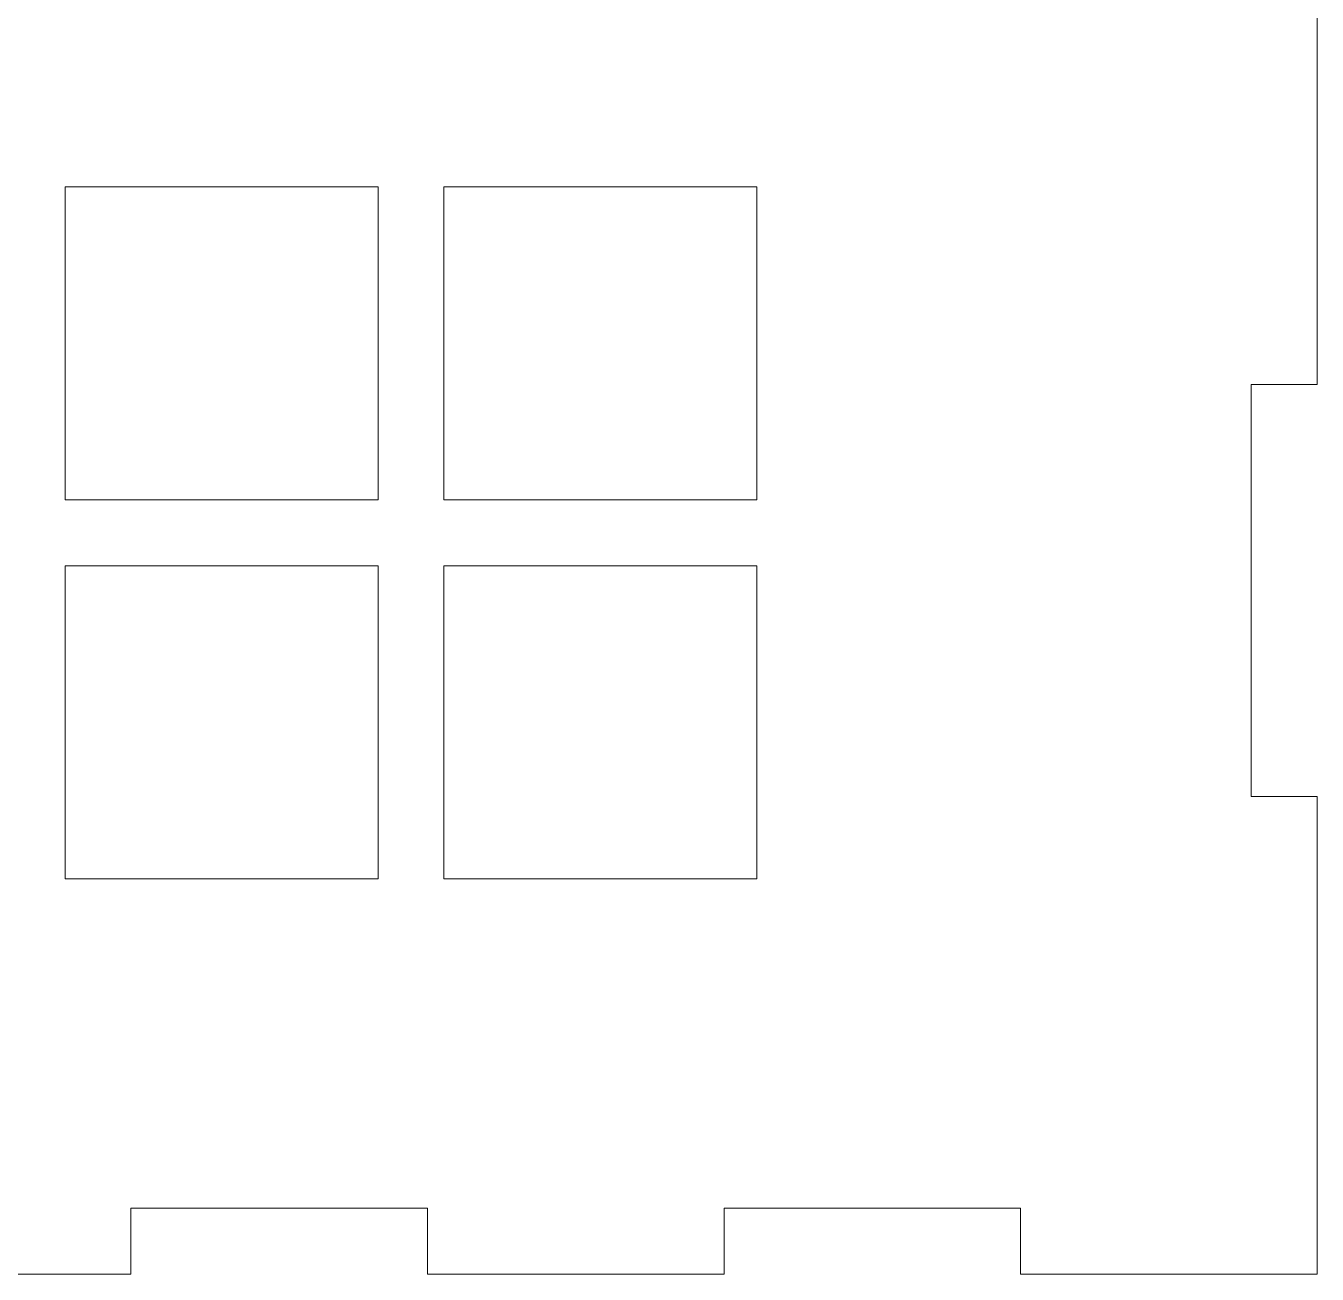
# Model space of a CAD drawing. Header units: centimetres. Extents: x -50 to 50, y -57 to 83.
# Drawn here: x 5.46 to 13.3, y -51.49 to -43.91 of the extents above; entities that cross this region are included whole.
import ezdxf

# ---------------------------------------------------------------- set-up
doc = ezdxf.new("R2010")
doc.units = ezdxf.units.CM
doc.header["$MEASUREMENT"] = 0
doc.layers.add('Layer 1', color=7, linetype='Continuous')

msp = doc.modelspace()

# ---------------------------------------------------------------- linework, layer by layer
at = {"layer": 'Layer 1', "color": 250, "lineweight": 9}
for points, knots in [([(-13.7, -51.0926), (-13.7, -51.0926), (-13.69999, -51.0926), (-13.69999, -51.0926), (-13.69999, -51.0926), (-13.69999, -51.0926), (-13.69999, -48.5926), (-13.69999, -48.5926), (-13.69999, -48.5926), (-13.69999, -48.5926), (-13.29999, -48.5926), (-13.29999, -48.5926), (-13.29999, -48.5926), (-13.29999, -48.5926), (-13.29999, -46.0926), (-13.29999, -46.0926), (-13.29999, -46.0926), (-13.29999, -46.0926), (-13.69999, -46.0926), (-13.69999, -46.0926), (-13.69999, -46.0926), (-13.69999, -46.0926), (-13.69999, -43.5926), (-13.69999, -43.5926), (-13.69999, -43.5926), (-13.69999, -43.5926), (-13.29999, -43.5926), (-13.29999, -43.5926), (-13.29999, -43.5926), (-13.29999, -43.5926), (-13.29999, -41.0926), (-13.29999, -41.0926), (-13.29999, -41.0926), (-13.29999, -41.0926), (-13.69999, -41.0926), (-13.69999, -41.0926), (-13.69999, -41.0926), (-13.69999, -41.0926), (-13.69999, -38.5926), (-13.69999, -38.5926), (-13.69999, -38.5926), (-13.69999, -38.5926), (-13.29999, -38.5926), (-13.29999, -38.5926), (-13.29999, -38.5926), (-13.29999, -38.5926), (-13.29999, -36.09261), (-13.29999, -36.09261), (-13.29999, -36.09261), (-13.29999, -36.09261), (-2.70001, -36.09261), (-2.70001, -36.09261), (-2.70001, -36.09261), (-2.70001, -36.09261), (-2.70001, -37.09261), (-2.70001, -37.09261), (-2.70001, -37.09261), (-2.70001, -37.36756), (-2.47501, -37.59261), (-2.2, -37.59261), (-2.2, -37.59261), (-2.2, -37.59261), (1.79999, -37.59261), (1.79999, -37.59261), (1.79999, -37.59261), (2.07499, -37.59261), (2.29999, -37.36761), (2.29999, -37.09261), (2.29999, -37.09261), (2.29999, -37.09261), (2.29999, -36.09261), (2.29999, -36.09261), (2.29999, -36.09261), (2.29999, -36.09261), (12.9, -36.09261), (12.9, -36.09261), (12.9, -36.09261), (12.9, -36.09261), (12.9, -38.5926), (12.9, -38.5926), (12.9, -38.5926), (12.9, -38.5926), (13.3, -38.5926), (13.3, -38.5926), (13.3, -38.5926), (13.3, -38.5926), (13.3, -41.0926), (13.3, -41.0926), (13.3, -41.0926), (13.3, -41.0926), (12.9, -41.0926), (12.9, -41.0926), (12.9, -41.0926), (12.9, -41.0926), (12.9, -43.5926), (12.9, -43.5926), (12.9, -43.5926), (12.9, -43.5926), (13.3, -43.5926), (13.3, -43.5926), (13.3, -43.5926), (13.3, -43.5926), (13.3, -46.0926), (13.3, -46.0926), (13.3, -46.0926), (13.3, -46.0926), (12.9, -46.0926), (12.9, -46.0926), (12.9, -46.0926), (12.9, -46.0926), (12.9, -48.5926), (12.9, -48.5926), (12.9, -48.5926), (12.9, -48.5926), (13.3, -48.5926), (13.3, -48.5926), (13.3, -48.5926), (13.3, -48.5926), (13.3, -51.0926), (13.3, -51.0926), (13.3, -51.0926), (13.3, -51.0926), (13.3, -51.4926), (13.3, -51.4926), (13.3, -51.4926), (13.3, -51.4926), (11.5, -51.4926), (11.5, -51.4926), (11.5, -51.4926), (11.5, -51.4926), (11.5, -51.0926), (11.5, -51.0926), (11.5, -51.0926), (11.5, -51.0926), (9.7, -51.0926), (9.7, -51.0926), (9.7, -51.0926), (9.7, -51.0926), (9.7, -51.4926), (9.7, -51.4926), (9.7, -51.4926), (9.7, -51.4926), (7.9, -51.4926), (7.9, -51.4926), (7.9, -51.4926), (7.9, -51.4926), (7.9, -51.0926), (7.9, -51.0926), (7.9, -51.0926), (7.9, -51.0926), (6.1, -51.0926), (6.1, -51.0926), (6.1, -51.0926), (6.1, -51.0926), (6.1, -51.4926), (6.1, -51.4926), (6.1, -51.4926), (6.1, -51.4926), (4.3, -51.4926), (4.3, -51.4926), (4.3, -51.4926), (4.3, -51.4926), (4.3, -51.0926), (4.3, -51.0926), (4.3, -51.0926), (4.3, -51.0926), (2.5, -51.0926), (2.5, -51.0926), (2.5, -51.0926), (2.5, -51.0926), (2.5, -51.4926), (2.5, -51.4926), (2.5, -51.4926), (2.5, -51.4926), (0.7, -51.4926), (0.7, -51.4926), (0.7, -51.4926), (0.7, -51.4926), (0.7, -51.0926), (0.7, -51.0926), (0.7, -51.0926), (0.7, -51.0926), (-1.1, -51.0926), (-1.1, -51.0926), (-1.1, -51.0926), (-1.1, -51.0926), (-1.1, -51.4926), (-1.1, -51.4926), (-1.1, -51.4926), (-1.1, -51.4926), (-2.9, -51.4926), (-2.9, -51.4926), (-2.9, -51.4926), (-2.9, -51.4926), (-2.9, -51.0926), (-2.9, -51.0926), (-2.9, -51.0926), (-2.9, -51.0926), (-4.7, -51.0926), (-4.7, -51.0926), (-4.7, -51.0926), (-4.7, -51.0926), (-4.7, -51.4926), (-4.7, -51.4926), (-4.7, -51.4926), (-4.7, -51.4926), (-6.5, -51.4926), (-6.5, -51.4926), (-6.5, -51.4926), (-6.5, -51.4926), (-6.5, -51.0926), (-6.5, -51.0926), (-6.5, -51.0926), (-6.5, -51.0926), (-8.3, -51.0926), (-8.3, -51.0926), (-8.3, -51.0926), (-8.3, -51.0926), (-8.3, -51.4926), (-8.3, -51.4926), (-8.3, -51.4926), (-8.3, -51.4926), (-10.1, -51.4926), (-10.1, -51.4926), (-10.1, -51.4926), (-10.1, -51.4926), (-10.1, -51.0926), (-10.1, -51.0926), (-10.1, -51.0926), (-10.1, -51.0926), (-11.9, -51.0926), (-11.9, -51.0926), (-11.9, -51.0926), (-11.9, -51.0926), (-11.9, -51.4926), (-11.9, -51.4926), (-11.9, -51.4926), (-11.9, -51.4926), (-13.7, -51.4926), (-13.7, -51.4926), (-13.7, -51.4926), (-13.7, -51.4926), (-13.7, -51.0926), (-13.7, -51.0926)], [0, 0, 0, 0, 0.016129, 0.016129, 0.016129, 0.016129, 0.0322581, 0.0322581, 0.0322581, 0.0322581, 0.0483871, 0.0483871, 0.0483871, 0.0483871, 0.0645161, 0.0645161, 0.0645161, 0.0645161, 0.0806452, 0.0806452, 0.0806452, 0.0806452, 0.0967742, 0.0967742, 0.0967742, 0.0967742, 0.1129032, 0.1129032, 0.1129032, 0.1129032, 0.1290323, 0.1290323, 0.1290323, 0.1290323, 0.1451613, 0.1451613, 0.1451613, 0.1451613, 0.1612903, 0.1612903, 0.1612903, 0.1612903, 0.1774194, 0.1774194, 0.1774194, 0.1774194, 0.1935484, 0.1935484, 0.1935484, 0.1935484, 0.2096774, 0.2096774, 0.2096774, 0.2096774, 0.2258065, 0.2258065, 0.2258065, 0.2258065, 0.2419355, 0.2419355, 0.2419355, 0.2419355, 0.2580645, 0.2580645, 0.2580645, 0.2580645, 0.2741935, 0.2741935, 0.2741935, 0.2741935, 0.2903226, 0.2903226, 0.2903226, 0.2903226, 0.3064516, 0.3064516, 0.3064516, 0.3064516, 0.3225806, 0.3225806, 0.3225806, 0.3225806, 0.3387097, 0.3387097, 0.3387097, 0.3387097, 0.3548387, 0.3548387, 0.3548387, 0.3548387, 0.3709677, 0.3709677, 0.3709677, 0.3709677, 0.3870968, 0.3870968, 0.3870968, 0.3870968, 0.4032258, 0.4032258, 0.4032258, 0.4032258, 0.4193548, 0.4193548, 0.4193548, 0.4193548, 0.4354839, 0.4354839, 0.4354839, 0.4354839, 0.4516129, 0.4516129, 0.4516129, 0.4516129, 0.4677419, 0.4677419, 0.4677419, 0.4677419, 0.483871, 0.483871, 0.483871, 0.483871, 0.5, 0.5, 0.5, 0.5, 0.516129, 0.516129, 0.516129, 0.516129, 0.5322581, 0.5322581, 0.5322581, 0.5322581, 0.5483871, 0.5483871, 0.5483871, 0.5483871, 0.5645161, 0.5645161, 0.5645161, 0.5645161, 0.5806452, 0.5806452, 0.5806452, 0.5806452, 0.5967742, 0.5967742, 0.5967742, 0.5967742, 0.6129032, 0.6129032, 0.6129032, 0.6129032, 0.6290323, 0.6290323, 0.6290323, 0.6290323, 0.6451613, 0.6451613, 0.6451613, 0.6451613, 0.6612903, 0.6612903, 0.6612903, 0.6612903, 0.6774194, 0.6774194, 0.6774194, 0.6774194, 0.6935484, 0.6935484, 0.6935484, 0.6935484, 0.7096774, 0.7096774, 0.7096774, 0.7096774, 0.7258065, 0.7258065, 0.7258065, 0.7258065, 0.7419355, 0.7419355, 0.7419355, 0.7419355, 0.7580645, 0.7580645, 0.7580645, 0.7580645, 0.7741935, 0.7741935, 0.7741935, 0.7741935, 0.7903226, 0.7903226, 0.7903226, 0.7903226, 0.8064516, 0.8064516, 0.8064516, 0.8064516, 0.8225806, 0.8225806, 0.8225806, 0.8225806, 0.8387097, 0.8387097, 0.8387097, 0.8387097, 0.8548387, 0.8548387, 0.8548387, 0.8548387, 0.8709677, 0.8709677, 0.8709677, 0.8709677, 0.8870968, 0.8870968, 0.8870968, 0.8870968, 0.9032258, 0.9032258, 0.9032258, 0.9032258, 0.9193548, 0.9193548, 0.9193548, 0.9193548, 0.9354839, 0.9354839, 0.9354839, 0.9354839, 0.9516129, 0.9516129, 0.9516129, 0.9516129, 0.9677419, 0.9677419, 0.9677419, 0.9677419, 1, 1, 1, 1]), ([(5.7, -44.8926), (5.7, -44.8926), (7.6, -44.8926), (7.6, -44.8926), (7.6, -44.8926), (7.6, -44.8926), (7.6, -46.7926), (7.6, -46.7926), (7.6, -46.7926), (7.6, -46.7926), (5.7, -46.7926), (5.7, -46.7926), (5.7, -46.7926), (5.7, -46.7926), (5.7, -44.8926), (5.7, -44.8926)], [0, 0, 0, 0, 0.2, 0.2, 0.2, 0.2, 0.4, 0.4, 0.4, 0.4, 0.6, 0.6, 0.6, 0.6, 1, 1, 1, 1]), ([(8, -44.8926), (8, -44.8926), (9.9, -44.8926), (9.9, -44.8926), (9.9, -44.8926), (9.9, -44.8926), (9.9, -46.7926), (9.9, -46.7926), (9.9, -46.7926), (9.9, -46.7926), (8, -46.7926), (8, -46.7926), (8, -46.7926), (8, -46.7926), (8, -44.8926), (8, -44.8926)], [0, 0, 0, 0, 0.2, 0.2, 0.2, 0.2, 0.4, 0.4, 0.4, 0.4, 0.6, 0.6, 0.6, 0.6, 1, 1, 1, 1]), ([(5.7, -47.1926), (5.7, -47.1926), (7.6, -47.1926), (7.6, -47.1926), (7.6, -47.1926), (7.6, -47.1926), (7.6, -49.0926), (7.6, -49.0926), (7.6, -49.0926), (7.6, -49.0926), (5.7, -49.0926), (5.7, -49.0926), (5.7, -49.0926), (5.7, -49.0926), (5.7, -47.1926), (5.7, -47.1926)], [0, 0, 0, 0, 0.2, 0.2, 0.2, 0.2, 0.4, 0.4, 0.4, 0.4, 0.6, 0.6, 0.6, 0.6, 1, 1, 1, 1]), ([(8, -47.1926), (8, -47.1926), (9.9, -47.1926), (9.9, -47.1926), (9.9, -47.1926), (9.9, -47.1926), (9.9, -49.0926), (9.9, -49.0926), (9.9, -49.0926), (9.9, -49.0926), (8, -49.0926), (8, -49.0926), (8, -49.0926), (8, -49.0926), (8, -47.1926), (8, -47.1926)], [0, 0, 0, 0, 0.2, 0.2, 0.2, 0.2, 0.4, 0.4, 0.4, 0.4, 0.6, 0.6, 0.6, 0.6, 1, 1, 1, 1])]:
    msp.add_open_spline(points, degree=3, knots=knots, dxfattribs=at)

doc.saveas('drawing.dxf')
